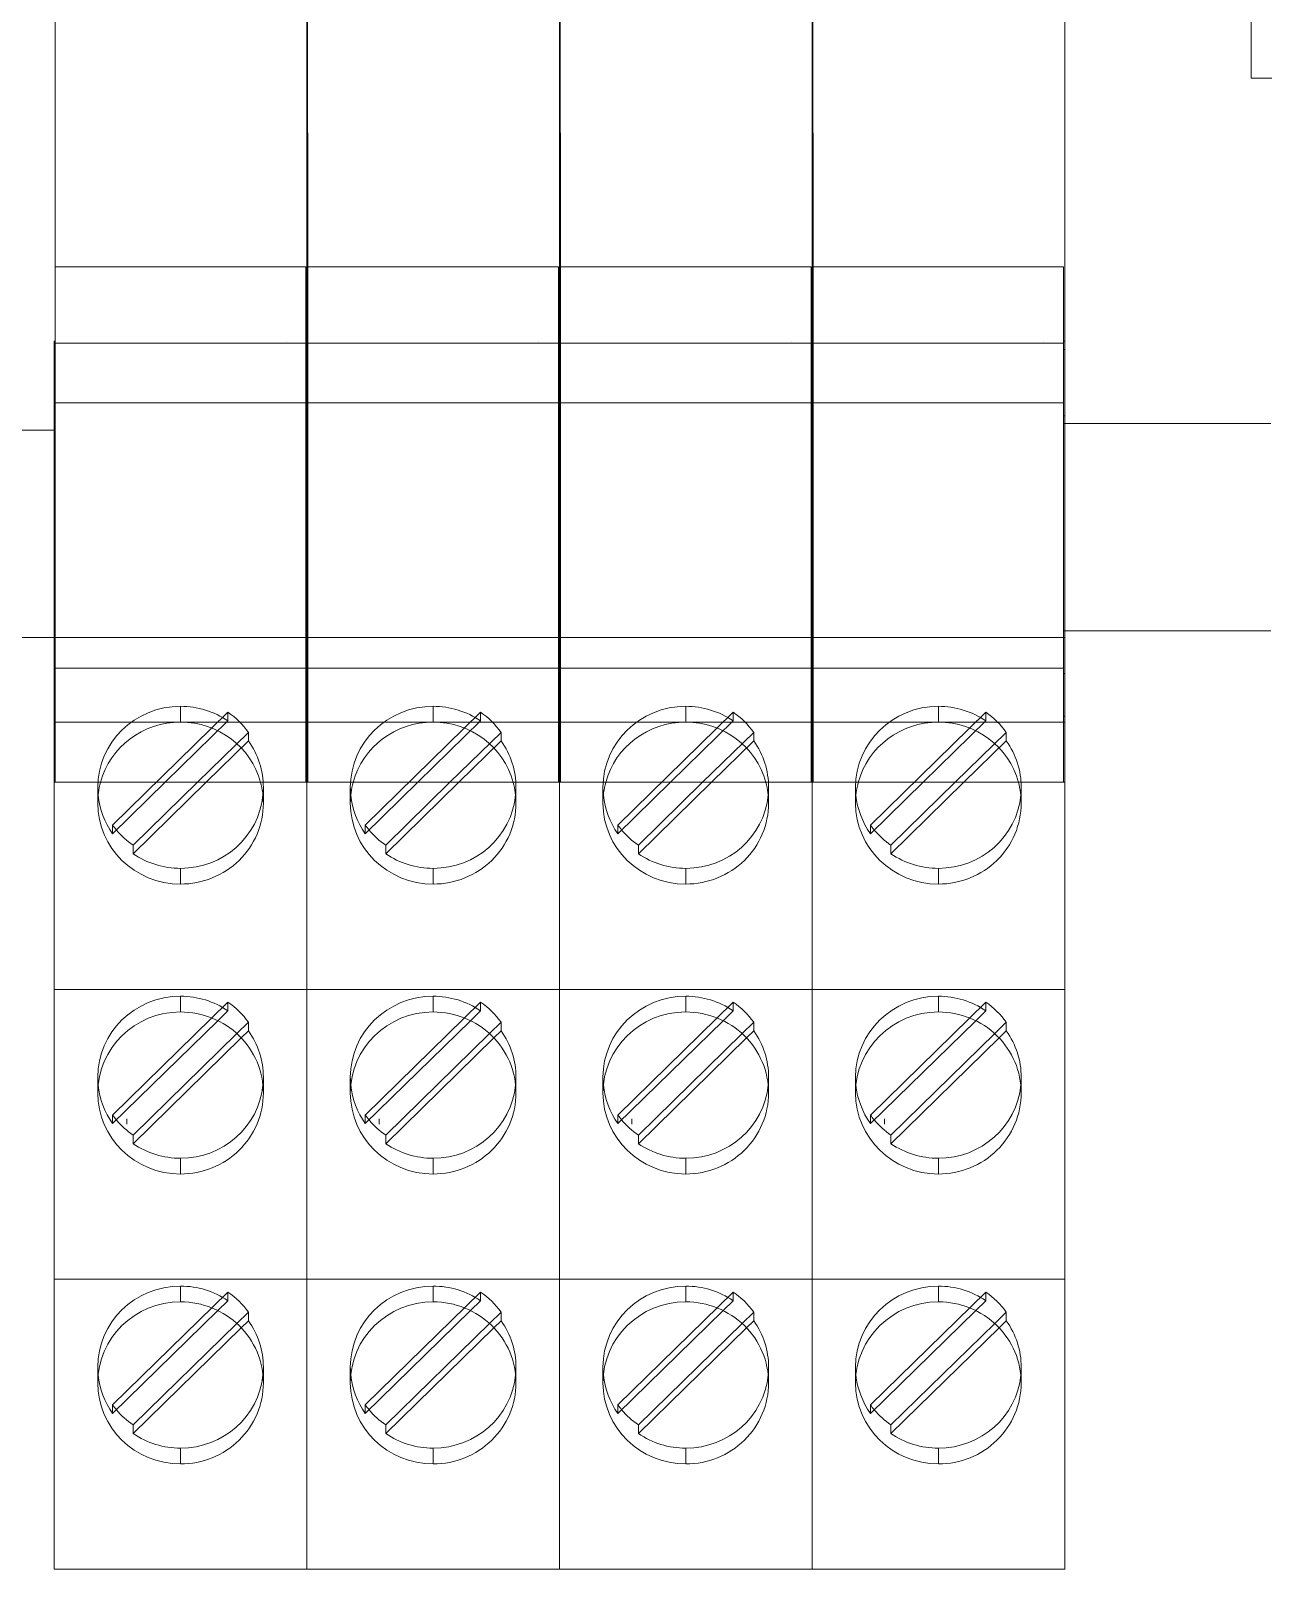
# Model space of a CAD drawing. Header units: millimetres. Extents: x 4137 to 6698, y 1400 to 3585.
# Drawn here: x 6007.68 to 6037.64, y 2028.77 to 2065.91 of the extents above; entities that cross this region are included whole.
import ezdxf

# ---------------------------------------------------------------- set-up
doc = ezdxf.new("R2010")
doc.units = ezdxf.units.MM
doc.layers.add('000-PI-Oprema', color=30, linetype='Continuous', lineweight=5)
doc.layers.add('000-PI-ORMAR', color=2, linetype='Continuous')
doc.layers.add('002-PI-Kabelska kanalica', color=150, linetype='Continuous')

msp = doc.modelspace()

# ---------------------------------------------------------------- linework, layer by layer
at = {"layer": '000-PI-Oprema', "color": 0, "linetype": 'ByBlock', "lineweight": 0}
for p, q in [((6037.148, 2064.768), (6037.148, 2072.768)), ((6037.648, 2064.768), (6037.148, 2064.768))]:
    msp.add_line(p, q, dxfattribs=at)
at = {"layer": '000-PI-ORMAR', "color": 0, "linetype": 'ByBlock', "lineweight": 0}
for p, q in [((6008.273, 2060.217), (6008.248, 2086.418)), ((6008.273, 2060.217), (6008.248, 2086.418)), ((6014.373, 2060.217), (6014.348, 2086.418)), ((6014.373, 2060.217), (6014.348, 2086.418)), ((6020.473, 2060.217), (6020.448, 2086.418)), ((6020.473, 2060.217), (6020.448, 2086.418)), ((6026.573, 2060.217), (6026.548, 2086.418)), ((6026.573, 2060.217), (6026.548, 2086.418)), ((6014.348, 2084.718), (6014.348, 2058.418)), ((6014.348, 2084.718), (6014.348, 2058.418)), ((6020.448, 2084.718), (6020.448, 2058.418)), ((6020.448, 2084.718), (6020.448, 2058.418)), ((6026.548, 2084.718), (6026.548, 2058.418)), ((6026.548, 2084.718), (6026.548, 2058.418)), ((6032.648, 2084.718), (6032.648, 2058.418)), ((6032.648, 2084.718), (6032.648, 2058.418)), ((6008.273, 2059.73), (6008.273, 2060.217)), ((6014.323, 2060.217), (6008.273, 2060.217)), ((6008.273, 2059.73), (6008.273, 2060.217)), ((6014.323, 2059.73), (6014.323, 2060.217)), ((6014.323, 2059.73), (6014.323, 2060.217)), ((6014.373, 2059.73), (6014.373, 2060.217)), ((6020.423, 2060.217), (6014.373, 2060.217)), ((6014.373, 2059.73), (6014.373, 2060.217)), ((6020.423, 2059.73), (6020.423, 2060.217)), ((6020.423, 2059.73), (6020.423, 2060.217)), ((6020.473, 2059.73), (6020.473, 2060.217)), ((6026.523, 2060.217), (6020.473, 2060.217)), ((6020.473, 2059.73), (6020.473, 2060.217)), ((6026.523, 2059.73), (6026.523, 2060.217)), ((6026.523, 2059.73), (6026.523, 2060.217)), ((6026.573, 2059.73), (6026.573, 2060.217)), ((6032.623, 2060.217), (6026.573, 2060.217)), ((6026.573, 2059.73), (6026.573, 2060.217)), ((6032.623, 2059.73), (6032.623, 2060.217)), ((6032.623, 2059.73), (6032.623, 2060.217)), ((6008.273, 2059.73), (6008.273, 2058.368)), ((6008.273, 2059.73), (6008.273, 2058.368)), ((6014.323, 2059.73), (6014.323, 2058.368)), ((6014.323, 2059.73), (6014.323, 2058.368)), ((6014.373, 2059.73), (6014.373, 2058.368)), ((6014.373, 2059.73), (6014.373, 2058.368)), ((6020.423, 2059.73), (6020.423, 2058.368)), ((6020.423, 2059.73), (6020.423, 2058.368)), ((6020.473, 2059.73), (6020.473, 2058.368)), ((6020.473, 2059.73), (6020.473, 2058.368)), ((6026.523, 2059.73), (6026.523, 2058.368)), ((6026.523, 2059.73), (6026.523, 2058.368)), ((6026.573, 2059.73), (6026.573, 2058.368)), ((6026.573, 2059.73), (6026.573, 2058.368)), ((6032.623, 2059.73), (6032.623, 2058.368)), ((6032.623, 2059.73), (6032.623, 2058.368)), ((6008.248, 2058.418), (6008.273, 2058.418)), ((6008.248, 2058.418), (6008.248, 2058.218)), ((6008.248, 2058.418), (6008.248, 2058.418)), ((6008.248, 2058.418), (6008.273, 2058.418)), ((6008.248, 2058.418), (6008.248, 2058.218)), ((6008.248, 2058.418), (6008.248, 2058.418)), ((6008.273, 2056.662), (6008.273, 2058.368)), ((6014.323, 2058.368), (6008.273, 2058.368)), ((6008.273, 2058.368), (6008.273, 2058.368)), ((6008.273, 2056.662), (6008.273, 2058.368)), ((6008.273, 2058.368), (6008.273, 2058.368)), ((6013.848, 2058.418), (6013.848, 2058.418)), ((6013.848, 2058.418), (6013.848, 2058.418)), ((6014.323, 2058.418), (6014.348, 2058.418)), ((6014.323, 2058.418), (6014.348, 2058.418)), ((6014.323, 2056.662), (6014.323, 2058.368)), ((6014.323, 2058.368), (6014.323, 2058.368)), ((6014.323, 2056.662), (6014.323, 2058.368)), ((6014.323, 2058.368), (6014.323, 2058.368)), ((6014.348, 2058.418), (6014.348, 2058.418)), ((6014.348, 2058.418), (6014.348, 2058.218)), ((6014.348, 2058.418), (6014.348, 2058.418)), ((6014.348, 2058.418), (6014.348, 2058.218)), ((6014.348, 2058.418), (6014.373, 2058.418)), ((6014.348, 2058.418), (6014.348, 2058.218)), ((6014.348, 2058.418), (6014.348, 2058.418)), ((6014.348, 2058.418), (6014.373, 2058.418)), ((6014.348, 2058.418), (6014.348, 2058.218)), ((6014.348, 2058.418), (6014.348, 2058.418)), ((6014.373, 2056.662), (6014.373, 2058.368)), ((6020.423, 2058.368), (6014.373, 2058.368)), ((6014.373, 2058.368), (6014.373, 2058.368)), ((6014.373, 2056.662), (6014.373, 2058.368)), ((6014.373, 2058.368), (6014.373, 2058.368)), ((6019.948, 2058.418), (6019.948, 2058.418)), ((6019.948, 2058.418), (6019.948, 2058.418)), ((6020.423, 2058.418), (6020.448, 2058.418)), ((6020.423, 2058.418), (6020.448, 2058.418)), ((6020.423, 2056.662), (6020.423, 2058.368)), ((6020.423, 2058.368), (6020.423, 2058.368)), ((6020.423, 2056.662), (6020.423, 2058.368)), ((6020.423, 2058.368), (6020.423, 2058.368)), ((6020.448, 2058.418), (6020.448, 2058.418)), ((6020.448, 2058.418), (6020.448, 2058.218)), ((6020.448, 2058.418), (6020.448, 2058.418)), ((6020.448, 2058.418), (6020.448, 2058.218)), ((6020.448, 2058.418), (6020.473, 2058.418)), ((6020.448, 2058.418), (6020.448, 2058.218)), ((6020.448, 2058.418), (6020.448, 2058.418)), ((6020.448, 2058.418), (6020.473, 2058.418)), ((6020.448, 2058.418), (6020.448, 2058.218)), ((6020.448, 2058.418), (6020.448, 2058.418)), ((6020.473, 2056.662), (6020.473, 2058.368)), ((6026.523, 2058.368), (6020.473, 2058.368)), ((6020.473, 2058.368), (6020.473, 2058.368)), ((6020.473, 2056.662), (6020.473, 2058.368)), ((6020.473, 2058.368), (6020.473, 2058.368)), ((6026.048, 2058.418), (6026.048, 2058.418)), ((6026.048, 2058.418), (6026.048, 2058.418)), ((6026.523, 2058.418), (6026.548, 2058.418)), ((6026.523, 2058.418), (6026.548, 2058.418)), ((6026.523, 2056.662), (6026.523, 2058.368)), ((6026.523, 2058.368), (6026.523, 2058.368)), ((6026.523, 2056.662), (6026.523, 2058.368)), ((6026.523, 2058.368), (6026.523, 2058.368)), ((6026.548, 2058.418), (6026.548, 2058.418)), ((6026.548, 2058.418), (6026.548, 2058.218)), ((6026.548, 2058.418), (6026.548, 2058.418)), ((6026.548, 2058.418), (6026.548, 2058.218)), ((6026.548, 2058.418), (6026.573, 2058.418)), ((6026.548, 2058.418), (6026.548, 2058.218)), ((6026.548, 2058.418), (6026.548, 2058.418)), ((6026.548, 2058.418), (6026.573, 2058.418)), ((6026.548, 2058.418), (6026.548, 2058.218)), ((6026.548, 2058.418), (6026.548, 2058.418)), ((6026.573, 2056.662), (6026.573, 2058.368)), ((6032.623, 2058.368), (6026.573, 2058.368)), ((6026.573, 2058.368), (6026.573, 2058.368)), ((6026.573, 2056.662), (6026.573, 2058.368)), ((6026.573, 2058.368), (6026.573, 2058.368)), ((6032.148, 2058.418), (6032.148, 2058.418)), ((6032.148, 2058.418), (6032.148, 2058.418)), ((6032.623, 2058.418), (6032.648, 2058.418)), ((6032.623, 2058.418), (6032.648, 2058.418)), ((6032.623, 2056.662), (6032.623, 2058.368)), ((6032.623, 2058.368), (6032.623, 2058.368)), ((6032.623, 2056.662), (6032.623, 2058.368)), ((6032.623, 2058.368), (6032.623, 2058.368)), ((6032.648, 2058.418), (6032.648, 2058.418)), ((6032.648, 2058.418), (6032.648, 2058.218)), ((6032.648, 2058.418), (6032.648, 2058.418)), ((6032.648, 2058.418), (6032.648, 2058.218)), ((6008.273, 2058.218), (6008.248, 2058.218)), ((6008.248, 2056.618), (6008.248, 2058.218)), ((6008.273, 2058.218), (6008.248, 2058.218)), ((6008.248, 2056.618), (6008.248, 2058.218)), ((6014.323, 2058.218), (6014.348, 2058.218)), ((6014.323, 2058.218), (6014.348, 2058.218)), ((6014.348, 2058.218), (6014.348, 2056.618)), ((6014.348, 2058.218), (6014.348, 2056.618)), ((6014.373, 2058.218), (6014.348, 2058.218)), ((6014.348, 2056.618), (6014.348, 2058.218)), ((6014.373, 2058.218), (6014.348, 2058.218)), ((6014.348, 2056.618), (6014.348, 2058.218)), ((6020.423, 2058.218), (6020.448, 2058.218)), ((6020.423, 2058.218), (6020.448, 2058.218)), ((6020.448, 2058.218), (6020.448, 2056.618)), ((6020.448, 2058.218), (6020.448, 2056.618)), ((6020.473, 2058.218), (6020.448, 2058.218)), ((6020.448, 2056.618), (6020.448, 2058.218)), ((6020.473, 2058.218), (6020.448, 2058.218)), ((6020.448, 2056.618), (6020.448, 2058.218)), ((6026.523, 2058.218), (6026.548, 2058.218)), ((6026.523, 2058.218), (6026.548, 2058.218)), ((6026.548, 2058.218), (6026.548, 2056.618)), ((6026.548, 2058.218), (6026.548, 2056.618)), ((6026.573, 2058.218), (6026.548, 2058.218)), ((6026.548, 2056.618), (6026.548, 2058.218)), ((6026.573, 2058.218), (6026.548, 2058.218)), ((6026.548, 2056.618), (6026.548, 2058.218)), ((6032.623, 2058.218), (6032.648, 2058.218)), ((6032.623, 2058.218), (6032.648, 2058.218)), ((6032.648, 2058.218), (6032.648, 2056.618)), ((6032.648, 2058.218), (6032.648, 2056.618)), ((6008.273, 2056.934), (6014.323, 2056.934)), ((6014.373, 2056.934), (6020.423, 2056.934)), ((6020.473, 2056.934), (6026.523, 2056.934)), ((6026.573, 2056.934), (6032.623, 2056.934)), ((6008.248, 2056.618), (6008.273, 2056.618)), ((6008.248, 2050.395), (6008.248, 2056.618)), ((6008.248, 2056.618), (6008.273, 2056.618)), ((6008.248, 2050.395), (6008.248, 2056.618)), ((6008.273, 2056.195), (6008.273, 2056.662)), ((6008.273, 2056.195), (6008.273, 2056.662)), ((6014.323, 2056.195), (6014.323, 2056.662)), ((6014.323, 2056.195), (6014.323, 2056.662)), ((6014.348, 2056.618), (6014.323, 2056.618)), ((6014.348, 2056.618), (6014.323, 2056.618)), ((6014.348, 2056.618), (6014.348, 2050.395)), ((6014.348, 2056.618), (6014.348, 2050.395)), ((6014.348, 2056.618), (6014.373, 2056.618)), ((6014.348, 2050.395), (6014.348, 2056.618)), ((6014.348, 2056.618), (6014.373, 2056.618)), ((6014.348, 2050.395), (6014.348, 2056.618)), ((6014.373, 2056.195), (6014.373, 2056.662)), ((6014.373, 2056.195), (6014.373, 2056.662)), ((6020.423, 2056.195), (6020.423, 2056.662)), ((6020.423, 2056.195), (6020.423, 2056.662)), ((6020.448, 2056.618), (6020.423, 2056.618)), ((6020.448, 2056.618), (6020.423, 2056.618)), ((6020.448, 2056.618), (6020.448, 2050.395)), ((6020.448, 2056.618), (6020.448, 2050.395)), ((6020.448, 2056.618), (6020.473, 2056.618)), ((6020.448, 2050.395), (6020.448, 2056.618)), ((6020.448, 2056.618), (6020.473, 2056.618)), ((6020.448, 2050.395), (6020.448, 2056.618)), ((6020.473, 2056.195), (6020.473, 2056.662)), ((6020.473, 2056.195), (6020.473, 2056.662)), ((6026.523, 2056.195), (6026.523, 2056.662)), ((6026.523, 2056.195), (6026.523, 2056.662)), ((6026.548, 2056.618), (6026.523, 2056.618)), ((6026.548, 2056.618), (6026.523, 2056.618)), ((6026.548, 2056.618), (6026.548, 2050.395)), ((6026.548, 2056.618), (6026.548, 2050.395)), ((6026.548, 2056.618), (6026.573, 2056.618)), ((6026.548, 2050.395), (6026.548, 2056.618)), ((6026.548, 2056.618), (6026.573, 2056.618)), ((6026.548, 2050.395), (6026.548, 2056.618)), ((6026.573, 2056.195), (6026.573, 2056.662)), ((6026.573, 2056.195), (6026.573, 2056.662)), ((6032.623, 2056.195), (6032.623, 2056.662)), ((6032.623, 2056.195), (6032.623, 2056.662)), ((6032.648, 2056.618), (6032.623, 2056.618)), ((6032.648, 2056.618), (6032.623, 2056.618)), ((6032.648, 2056.618), (6032.648, 2050.395)), ((6032.648, 2056.618), (6032.648, 2050.395)), ((6008.273, 2051.041), (6008.273, 2056.195)), ((6008.273, 2051.041), (6008.273, 2056.195)), ((6014.323, 2051.041), (6014.323, 2056.195)), ((6014.323, 2051.041), (6014.323, 2056.195)), ((6014.373, 2051.041), (6014.373, 2056.195)), ((6014.373, 2051.041), (6014.373, 2056.195)), ((6020.423, 2051.041), (6020.423, 2056.195)), ((6020.423, 2051.041), (6020.423, 2056.195)), ((6020.473, 2051.041), (6020.473, 2056.195)), ((6020.473, 2051.041), (6020.473, 2056.195)), ((6026.523, 2051.041), (6026.523, 2056.195)), ((6026.523, 2051.041), (6026.523, 2056.195)), ((6026.573, 2051.041), (6026.573, 2056.195)), ((6026.573, 2051.041), (6026.573, 2056.195)), ((6032.623, 2051.041), (6032.623, 2056.195)), ((6032.623, 2051.041), (6032.623, 2056.195)), ((6014.348, 2050.395), (6014.348, 2054.199)), ((6014.348, 2050.395), (6014.348, 2054.199)), ((6020.448, 2050.395), (6020.448, 2054.199)), ((6020.448, 2050.395), (6020.448, 2054.199)), ((6026.548, 2050.395), (6026.548, 2054.199)), ((6026.548, 2050.395), (6026.548, 2054.199)), ((6032.648, 2050.395), (6032.648, 2054.199)), ((6032.648, 2050.395), (6032.648, 2054.199)), ((6008.248, 2053.268), (6008.248, 2053.268)), ((6008.248, 2053.268), (6008.248, 2053.268)), ((6014.348, 2053.268), (6014.348, 2053.268)), ((6014.348, 2053.268), (6014.348, 2053.268)), ((6014.348, 2053.268), (6014.348, 2053.268)), ((6014.348, 2053.268), (6014.348, 2053.268)), ((6020.448, 2053.268), (6020.448, 2053.268)), ((6020.448, 2053.268), (6020.448, 2053.268)), ((6020.448, 2053.268), (6020.448, 2053.268)), ((6020.448, 2053.268), (6020.448, 2053.268)), ((6026.548, 2053.268), (6026.548, 2053.268)), ((6026.548, 2053.268), (6026.548, 2053.268)), ((6026.548, 2053.268), (6026.548, 2053.268)), ((6026.548, 2053.268), (6026.548, 2053.268)), ((6032.648, 2053.268), (6032.648, 2053.268)), ((6032.648, 2053.268), (6032.648, 2053.268)), ((6008.248, 2051.268), (6008.248, 2051.268)), ((6014.348, 2051.268), (6008.248, 2051.268)), ((6008.248, 2051.268), (6008.248, 2051.268)), ((6014.348, 2051.268), (6014.348, 2051.268)), ((6014.348, 2051.268), (6014.348, 2051.268)), ((6014.348, 2051.268), (6014.348, 2051.268)), ((6020.448, 2051.268), (6014.348, 2051.268)), ((6014.348, 2051.268), (6014.348, 2051.268)), ((6020.448, 2051.268), (6020.448, 2051.268)), ((6020.448, 2051.268), (6020.448, 2051.268)), ((6020.448, 2051.268), (6020.448, 2051.268)), ((6026.548, 2051.268), (6020.448, 2051.268)), ((6020.448, 2051.268), (6020.448, 2051.268)), ((6026.548, 2051.268), (6026.548, 2051.268)), ((6026.548, 2051.268), (6026.548, 2051.268)), ((6026.548, 2051.268), (6026.548, 2051.268)), ((6032.648, 2051.268), (6026.548, 2051.268)), ((6026.548, 2051.268), (6026.548, 2051.268)), ((6032.648, 2051.268), (6032.648, 2051.268)), ((6032.648, 2051.268), (6032.648, 2051.268)), ((6008.273, 2049.698), (6008.273, 2051.041)), ((6008.273, 2049.698), (6008.273, 2051.041)), ((6014.323, 2049.698), (6014.323, 2051.041)), ((6014.323, 2049.698), (6014.323, 2051.041)), ((6014.373, 2049.698), (6014.373, 2051.041)), ((6014.373, 2049.698), (6014.373, 2051.041)), ((6020.423, 2049.698), (6020.423, 2051.041)), ((6020.423, 2049.698), (6020.423, 2051.041)), ((6020.473, 2049.698), (6020.473, 2051.041)), ((6020.473, 2049.698), (6020.473, 2051.041)), ((6026.523, 2049.698), (6026.523, 2051.041)), ((6026.523, 2049.698), (6026.523, 2051.041)), ((6026.573, 2049.698), (6026.573, 2051.041)), ((6026.573, 2049.698), (6026.573, 2051.041)), ((6032.623, 2049.698), (6032.623, 2051.041)), ((6032.623, 2049.698), (6032.623, 2051.041)), ((6008.273, 2050.525), (6014.323, 2050.525)), ((6014.373, 2050.525), (6020.423, 2050.525)), ((6020.473, 2050.525), (6026.523, 2050.525)), ((6026.573, 2050.525), (6032.623, 2050.525)), ((6008.248, 2050.395), (6008.273, 2050.395)), ((6008.248, 2049.368), (6008.248, 2050.395)), ((6008.248, 2050.395), (6008.273, 2050.395)), ((6008.248, 2049.368), (6008.248, 2050.395)), ((6014.348, 2050.395), (6014.323, 2050.395)), ((6014.348, 2050.395), (6014.323, 2050.395)), ((6014.348, 2050.395), (6014.348, 2049.368)), ((6014.348, 2050.395), (6014.348, 2049.368)), ((6014.348, 2050.395), (6014.373, 2050.395)), ((6014.348, 2049.368), (6014.348, 2050.395)), ((6014.348, 2050.395), (6014.373, 2050.395)), ((6014.348, 2049.368), (6014.348, 2050.395)), ((6020.448, 2050.395), (6020.423, 2050.395)), ((6020.448, 2050.395), (6020.423, 2050.395)), ((6020.448, 2050.395), (6020.448, 2049.368)), ((6020.448, 2050.395), (6020.448, 2049.368)), ((6020.448, 2050.395), (6020.473, 2050.395)), ((6020.448, 2049.368), (6020.448, 2050.395)), ((6020.448, 2050.395), (6020.473, 2050.395)), ((6020.448, 2049.368), (6020.448, 2050.395)), ((6026.548, 2050.395), (6026.523, 2050.395)), ((6026.548, 2050.395), (6026.523, 2050.395)), ((6026.548, 2050.395), (6026.548, 2049.368)), ((6026.548, 2050.395), (6026.548, 2049.368)), ((6026.548, 2050.395), (6026.573, 2050.395)), ((6026.548, 2049.368), (6026.548, 2050.395)), ((6026.548, 2050.395), (6026.573, 2050.395)), ((6026.548, 2049.368), (6026.548, 2050.395)), ((6032.648, 2050.395), (6032.623, 2050.395)), ((6032.648, 2050.395), (6032.623, 2050.395)), ((6032.648, 2050.395), (6032.648, 2049.368)), ((6032.648, 2050.395), (6032.648, 2049.368)), ((6008.273, 2047.768), (6008.273, 2049.698)), ((6008.273, 2047.768), (6008.273, 2049.698)), ((6009.658, 2046.735), (6012.443, 2049.459)), ((6011.298, 2049.603), (6011.298, 2049.224)), ((6012.443, 2049.251), (6012.443, 2049.459)), ((6014.323, 2047.768), (6014.323, 2049.698)), ((6014.323, 2047.768), (6014.323, 2049.698)), ((6014.373, 2047.768), (6014.373, 2049.698)), ((6014.373, 2047.768), (6014.373, 2049.698)), ((6015.758, 2046.735), (6018.543, 2049.459)), ((6017.398, 2049.603), (6017.398, 2049.224)), ((6018.543, 2049.251), (6018.543, 2049.459)), ((6020.423, 2047.768), (6020.423, 2049.698)), ((6020.423, 2047.768), (6020.423, 2049.698)), ((6020.473, 2047.768), (6020.473, 2049.698)), ((6020.473, 2047.768), (6020.473, 2049.698)), ((6021.858, 2046.735), (6024.643, 2049.459)), ((6023.498, 2049.603), (6023.498, 2049.224)), ((6024.643, 2049.251), (6024.643, 2049.459)), ((6026.523, 2047.768), (6026.523, 2049.698)), ((6026.523, 2047.768), (6026.523, 2049.698)), ((6026.573, 2047.768), (6026.573, 2049.698)), ((6026.573, 2047.768), (6026.573, 2049.698)), ((6027.958, 2046.735), (6030.743, 2049.459)), ((6029.598, 2049.603), (6029.598, 2049.224)), ((6030.743, 2049.251), (6030.743, 2049.459)), ((6032.623, 2047.768), (6032.623, 2049.698)), ((6032.623, 2047.768), (6032.623, 2049.698)), ((6008.248, 2049.368), (6008.273, 2049.368)), ((6008.248, 2047.768), (6008.248, 2049.368)), ((6008.248, 2049.368), (6008.273, 2049.368)), ((6008.248, 2047.768), (6008.248, 2049.368)), ((6008.248, 2049.224), (6011.298, 2049.224)), ((6012.443, 2049.251), (6010.927, 2047.768)), ((6011.298, 2049.224), (6014.348, 2049.224)), ((6014.348, 2049.368), (6014.323, 2049.368)), ((6014.348, 2049.368), (6014.323, 2049.368)), ((6014.348, 2047.768), (6014.348, 2049.368)), ((6014.348, 2047.768), (6014.348, 2049.368)), ((6014.348, 2049.368), (6014.373, 2049.368)), ((6014.348, 2047.768), (6014.348, 2049.368)), ((6014.348, 2049.368), (6014.373, 2049.368)), ((6014.348, 2047.768), (6014.348, 2049.368)), ((6014.348, 2047.768), (6014.348, 2049.224)), ((6014.348, 2047.768), (6014.348, 2049.224)), ((6014.348, 2049.224), (6017.398, 2049.224)), ((6018.543, 2049.251), (6017.027, 2047.768)), ((6017.398, 2049.224), (6020.448, 2049.224)), ((6020.448, 2049.368), (6020.423, 2049.368)), ((6020.448, 2049.368), (6020.423, 2049.368)), ((6020.448, 2047.768), (6020.448, 2049.368)), ((6020.448, 2047.768), (6020.448, 2049.368)), ((6020.448, 2049.368), (6020.473, 2049.368)), ((6020.448, 2047.768), (6020.448, 2049.368)), ((6020.448, 2049.368), (6020.473, 2049.368)), ((6020.448, 2047.768), (6020.448, 2049.368)), ((6020.448, 2047.768), (6020.448, 2049.224)), ((6020.448, 2047.768), (6020.448, 2049.224)), ((6020.448, 2049.224), (6023.498, 2049.224)), ((6024.643, 2049.251), (6023.127, 2047.768)), ((6023.498, 2049.224), (6026.548, 2049.224)), ((6026.548, 2049.368), (6026.523, 2049.368)), ((6026.548, 2049.368), (6026.523, 2049.368)), ((6026.548, 2047.768), (6026.548, 2049.368)), ((6026.548, 2047.768), (6026.548, 2049.368)), ((6026.548, 2049.368), (6026.573, 2049.368)), ((6026.548, 2047.768), (6026.548, 2049.368)), ((6026.548, 2049.368), (6026.573, 2049.368)), ((6026.548, 2047.768), (6026.548, 2049.368)), ((6026.548, 2047.768), (6026.548, 2049.224)), ((6026.548, 2047.768), (6026.548, 2049.224)), ((6026.548, 2049.224), (6029.598, 2049.224)), ((6030.743, 2049.251), (6029.227, 2047.768)), ((6029.598, 2049.224), (6032.648, 2049.224)), ((6032.648, 2049.368), (6032.623, 2049.368)), ((6032.648, 2049.368), (6032.623, 2049.368)), ((6032.648, 2047.768), (6032.648, 2049.368)), ((6032.648, 2047.768), (6032.648, 2049.368)), ((6032.648, 2047.768), (6032.648, 2049.224)), ((6032.648, 2047.768), (6032.648, 2049.224)), ((6012.938, 2048.974), (6011.704, 2047.768)), ((6011.916, 2047.768), (6012.938, 2048.767)), ((6012.938, 2048.767), (6012.938, 2048.974)), ((6019.038, 2048.974), (6017.804, 2047.768)), ((6018.016, 2047.768), (6019.038, 2048.767)), ((6019.038, 2048.767), (6019.038, 2048.974)), ((6025.138, 2048.974), (6023.904, 2047.768)), ((6024.116, 2047.768), (6025.138, 2048.767)), ((6025.138, 2048.767), (6025.138, 2048.974)), ((6031.238, 2048.974), (6030.004, 2047.768)), ((6030.216, 2047.768), (6031.238, 2048.767)), ((6031.238, 2048.767), (6031.238, 2048.974)), ((6008.248, 2047.768), (6008.273, 2047.768)), ((6008.248, 2047.768), (6008.248, 2047.768)), ((6008.248, 2042.768), (6008.248, 2047.768)), ((6008.248, 2047.768), (6008.273, 2047.768)), ((6008.248, 2047.768), (6008.248, 2047.768)), ((6008.248, 2042.768), (6008.248, 2047.768)), ((6008.273, 2047.868), (6008.273, 2047.868)), ((6008.273, 2047.868), (6008.273, 2047.868)), ((6008.273, 2047.768), (6014.323, 2047.768)), ((6008.273, 2047.768), (6008.273, 2047.768)), ((6008.273, 2047.768), (6008.273, 2047.768)), ((6009.298, 2047.267), (6009.298, 2047.647)), ((6010.927, 2047.768), (6009.658, 2046.527)), ((6010.153, 2046.043), (6011.916, 2047.768)), ((6011.704, 2047.768), (6010.153, 2046.251)), ((6013.298, 2047.267), (6013.298, 2047.647)), ((6014.323, 2047.868), (6014.323, 2047.868)), ((6014.323, 2047.868), (6014.323, 2047.868)), ((6014.323, 2047.768), (6014.348, 2047.768)), ((6014.323, 2047.768), (6014.323, 2047.768)), ((6014.323, 2047.768), (6014.348, 2047.768)), ((6014.323, 2047.768), (6014.323, 2047.768)), ((6014.348, 2047.768), (6014.348, 2047.768)), ((6014.348, 2042.768), (6014.348, 2047.768)), ((6014.348, 2047.768), (6014.348, 2047.768)), ((6014.348, 2042.768), (6014.348, 2047.768)), ((6014.348, 2047.768), (6014.373, 2047.768)), ((6014.348, 2047.768), (6014.348, 2047.768)), ((6014.348, 2042.768), (6014.348, 2047.768)), ((6014.348, 2047.768), (6014.373, 2047.768)), ((6014.348, 2047.768), (6014.348, 2047.768)), ((6014.348, 2042.768), (6014.348, 2047.768)), ((6014.373, 2047.868), (6014.373, 2047.868)), ((6014.373, 2047.868), (6014.373, 2047.868)), ((6014.373, 2047.768), (6020.423, 2047.768)), ((6014.373, 2047.768), (6014.373, 2047.768)), ((6014.373, 2047.768), (6014.373, 2047.768)), ((6015.398, 2047.267), (6015.398, 2047.647)), ((6017.027, 2047.768), (6015.758, 2046.527)), ((6016.253, 2046.043), (6018.016, 2047.768)), ((6017.804, 2047.768), (6016.253, 2046.251)), ((6019.398, 2047.267), (6019.398, 2047.647)), ((6020.423, 2047.868), (6020.423, 2047.868)), ((6020.423, 2047.868), (6020.423, 2047.868)), ((6020.423, 2047.768), (6020.448, 2047.768)), ((6020.423, 2047.768), (6020.423, 2047.768)), ((6020.423, 2047.768), (6020.448, 2047.768)), ((6020.423, 2047.768), (6020.423, 2047.768)), ((6020.448, 2047.768), (6020.448, 2047.768)), ((6020.448, 2042.768), (6020.448, 2047.768)), ((6020.448, 2047.768), (6020.448, 2047.768)), ((6020.448, 2042.768), (6020.448, 2047.768)), ((6020.448, 2047.768), (6020.473, 2047.768)), ((6020.448, 2047.768), (6020.448, 2047.768)), ((6020.448, 2042.768), (6020.448, 2047.768)), ((6020.448, 2047.768), (6020.473, 2047.768)), ((6020.448, 2047.768), (6020.448, 2047.768)), ((6020.448, 2042.768), (6020.448, 2047.768)), ((6020.473, 2047.868), (6020.473, 2047.868)), ((6020.473, 2047.868), (6020.473, 2047.868)), ((6020.473, 2047.768), (6026.523, 2047.768)), ((6020.473, 2047.768), (6020.473, 2047.768)), ((6020.473, 2047.768), (6020.473, 2047.768)), ((6021.498, 2047.267), (6021.498, 2047.647)), ((6023.127, 2047.768), (6021.858, 2046.527)), ((6022.353, 2046.043), (6024.116, 2047.768)), ((6023.904, 2047.768), (6022.353, 2046.251)), ((6025.498, 2047.267), (6025.498, 2047.647)), ((6026.523, 2047.868), (6026.523, 2047.868)), ((6026.523, 2047.868), (6026.523, 2047.868)), ((6026.523, 2047.768), (6026.548, 2047.768)), ((6026.523, 2047.768), (6026.523, 2047.768)), ((6026.523, 2047.768), (6026.548, 2047.768)), ((6026.523, 2047.768), (6026.523, 2047.768)), ((6026.548, 2047.768), (6026.548, 2047.768)), ((6026.548, 2042.768), (6026.548, 2047.768)), ((6026.548, 2047.768), (6026.548, 2047.768)), ((6026.548, 2042.768), (6026.548, 2047.768)), ((6026.548, 2047.768), (6026.573, 2047.768)), ((6026.548, 2047.768), (6026.548, 2047.768)), ((6026.548, 2042.768), (6026.548, 2047.768)), ((6026.548, 2047.768), (6026.573, 2047.768)), ((6026.548, 2047.768), (6026.548, 2047.768)), ((6026.548, 2042.768), (6026.548, 2047.768)), ((6026.573, 2047.868), (6026.573, 2047.868)), ((6026.573, 2047.868), (6026.573, 2047.868)), ((6026.573, 2047.768), (6032.623, 2047.768)), ((6026.573, 2047.768), (6026.573, 2047.768)), ((6026.573, 2047.768), (6026.573, 2047.768)), ((6027.598, 2047.267), (6027.598, 2047.647)), ((6029.227, 2047.768), (6027.958, 2046.527)), ((6028.453, 2046.043), (6030.216, 2047.768)), ((6030.004, 2047.768), (6028.453, 2046.251)), ((6031.598, 2047.267), (6031.598, 2047.647)), ((6032.623, 2047.868), (6032.623, 2047.868)), ((6032.623, 2047.868), (6032.623, 2047.868)), ((6032.623, 2047.768), (6032.648, 2047.768)), ((6032.623, 2047.768), (6032.623, 2047.768)), ((6032.623, 2047.768), (6032.648, 2047.768)), ((6032.623, 2047.768), (6032.623, 2047.768)), ((6032.648, 2047.768), (6032.648, 2047.768)), ((6032.648, 2042.768), (6032.648, 2047.768)), ((6032.648, 2047.768), (6032.648, 2047.768)), ((6032.648, 2042.768), (6032.648, 2047.768)), ((6014.348, 2042.768), (6014.348, 2047.201)), ((6014.348, 2042.768), (6014.348, 2047.201)), ((6020.448, 2042.768), (6020.448, 2047.201)), ((6020.448, 2042.768), (6020.448, 2047.201)), ((6026.548, 2042.768), (6026.548, 2047.201)), ((6026.548, 2042.768), (6026.548, 2047.201)), ((6032.648, 2042.768), (6032.648, 2047.201)), ((6032.648, 2042.768), (6032.648, 2047.201)), ((6009.658, 2046.527), (6009.658, 2046.735)), ((6015.758, 2046.527), (6015.758, 2046.735)), ((6021.858, 2046.527), (6021.858, 2046.735)), ((6027.958, 2046.527), (6027.958, 2046.735)), ((6010.153, 2046.043), (6010.153, 2046.251)), ((6016.253, 2046.043), (6016.253, 2046.251)), ((6022.353, 2046.043), (6022.353, 2046.251)), ((6028.453, 2046.043), (6028.453, 2046.251)), ((6011.298, 2045.69), (6011.298, 2045.311)), ((6017.398, 2045.69), (6017.398, 2045.311)), ((6023.498, 2045.69), (6023.498, 2045.311)), ((6029.598, 2045.69), (6029.598, 2045.311)), ((6014.348, 2042.768), (6014.348, 2044.783)), ((6014.348, 2042.768), (6014.348, 2044.783)), ((6020.448, 2042.768), (6020.448, 2044.783)), ((6020.448, 2042.768), (6020.448, 2044.783)), ((6026.548, 2042.768), (6026.548, 2044.783)), ((6026.548, 2042.768), (6026.548, 2044.783)), ((6032.648, 2042.768), (6032.648, 2044.783)), ((6032.648, 2042.768), (6032.648, 2044.783)), ((6008.248, 2042.224), (6008.248, 2042.768)), ((6008.248, 2042.768), (6008.248, 2042.768)), ((6014.348, 2042.768), (6008.248, 2042.768)), ((6008.248, 2042.224), (6008.248, 2042.768)), ((6008.248, 2042.768), (6008.248, 2042.768)), ((6014.348, 2042.768), (6014.348, 2042.768)), ((6014.348, 2042.224), (6014.348, 2042.768)), ((6014.348, 2042.768), (6014.348, 2042.768)), ((6014.348, 2042.224), (6014.348, 2042.768)), ((6014.348, 2042.224), (6014.348, 2042.768)), ((6014.348, 2042.768), (6014.348, 2042.768)), ((6020.448, 2042.768), (6014.348, 2042.768)), ((6014.348, 2042.224), (6014.348, 2042.768)), ((6014.348, 2042.768), (6014.348, 2042.768)), ((6020.448, 2042.768), (6020.448, 2042.768)), ((6020.448, 2042.224), (6020.448, 2042.768)), ((6020.448, 2042.768), (6020.448, 2042.768)), ((6020.448, 2042.224), (6020.448, 2042.768)), ((6020.448, 2042.224), (6020.448, 2042.768)), ((6020.448, 2042.768), (6020.448, 2042.768)), ((6026.548, 2042.768), (6020.448, 2042.768)), ((6020.448, 2042.224), (6020.448, 2042.768)), ((6020.448, 2042.768), (6020.448, 2042.768)), ((6026.548, 2042.768), (6026.548, 2042.768)), ((6026.548, 2042.224), (6026.548, 2042.768)), ((6026.548, 2042.768), (6026.548, 2042.768)), ((6026.548, 2042.224), (6026.548, 2042.768)), ((6026.548, 2042.224), (6026.548, 2042.768)), ((6026.548, 2042.768), (6026.548, 2042.768)), ((6032.648, 2042.768), (6026.548, 2042.768)), ((6026.548, 2042.224), (6026.548, 2042.768)), ((6026.548, 2042.768), (6026.548, 2042.768)), ((6032.648, 2042.768), (6032.648, 2042.768)), ((6032.648, 2042.224), (6032.648, 2042.768)), ((6032.648, 2042.768), (6032.648, 2042.768)), ((6032.648, 2042.224), (6032.648, 2042.768)), ((6009.658, 2039.735), (6012.443, 2042.459)), ((6011.298, 2042.603), (6011.298, 2042.224)), ((6012.443, 2042.459), (6012.443, 2042.251)), ((6015.758, 2039.735), (6018.543, 2042.459)), ((6017.398, 2042.603), (6017.398, 2042.224)), ((6018.543, 2042.459), (6018.543, 2042.251)), ((6021.858, 2039.735), (6024.643, 2042.459)), ((6023.498, 2042.603), (6023.498, 2042.224)), ((6024.643, 2042.459), (6024.643, 2042.251)), ((6027.958, 2039.735), (6030.743, 2042.459)), ((6029.598, 2042.603), (6029.598, 2042.224)), ((6030.743, 2042.459), (6030.743, 2042.251)), ((6008.248, 2035.768), (6008.248, 2042.224)), ((6008.248, 2035.768), (6008.248, 2042.224)), ((6009.658, 2039.527), (6012.2, 2042.013)), ((6012.2, 2042.013), (6012.443, 2042.251)), ((6012.938, 2041.974), (6012.658, 2041.701)), ((6012.938, 2041.974), (6012.938, 2041.767)), ((6014.348, 2035.768), (6014.348, 2042.224)), ((6014.348, 2035.768), (6014.348, 2042.224)), ((6014.348, 2035.768), (6014.348, 2042.224)), ((6014.348, 2035.768), (6014.348, 2042.224)), ((6015.758, 2039.527), (6018.3, 2042.013)), ((6018.3, 2042.013), (6018.543, 2042.251)), ((6019.038, 2041.974), (6018.758, 2041.701)), ((6019.038, 2041.974), (6019.038, 2041.767)), ((6020.448, 2035.768), (6020.448, 2042.224)), ((6020.448, 2035.768), (6020.448, 2042.224)), ((6020.448, 2035.768), (6020.448, 2042.224)), ((6020.448, 2035.768), (6020.448, 2042.224)), ((6021.858, 2039.527), (6024.4, 2042.013)), ((6024.4, 2042.013), (6024.643, 2042.251)), ((6025.138, 2041.974), (6024.858, 2041.701)), ((6025.138, 2041.974), (6025.138, 2041.767)), ((6026.548, 2035.768), (6026.548, 2042.224)), ((6026.548, 2035.768), (6026.548, 2042.224)), ((6026.548, 2035.768), (6026.548, 2042.224)), ((6026.548, 2035.768), (6026.548, 2042.224)), ((6027.958, 2039.527), (6030.5, 2042.013)), ((6030.5, 2042.013), (6030.743, 2042.251)), ((6031.238, 2041.974), (6030.958, 2041.701)), ((6031.238, 2041.974), (6031.238, 2041.767)), ((6032.648, 2035.768), (6032.648, 2042.224)), ((6032.648, 2035.768), (6032.648, 2042.224)), ((6012.658, 2041.701), (6010.153, 2039.251)), ((6012.764, 2041.597), (6010.153, 2039.043)), ((6012.938, 2041.767), (6012.764, 2041.597)), ((6018.758, 2041.701), (6016.253, 2039.251)), ((6018.864, 2041.597), (6016.253, 2039.043)), ((6019.038, 2041.767), (6018.864, 2041.597)), ((6024.858, 2041.701), (6022.353, 2039.251)), ((6024.964, 2041.597), (6022.353, 2039.043)), ((6025.138, 2041.767), (6024.964, 2041.597)), ((6030.958, 2041.701), (6028.453, 2039.251)), ((6031.064, 2041.597), (6028.453, 2039.043)), ((6031.238, 2041.767), (6031.064, 2041.597)), ((6009.298, 2040.267), (6009.298, 2040.647)), ((6013.298, 2040.267), (6013.298, 2040.647)), ((6015.398, 2040.267), (6015.398, 2040.647)), ((6019.398, 2040.267), (6019.398, 2040.647)), ((6021.498, 2040.267), (6021.498, 2040.647)), ((6025.498, 2040.267), (6025.498, 2040.647)), ((6027.598, 2040.267), (6027.598, 2040.647)), ((6031.598, 2040.267), (6031.598, 2040.647)), ((6009.658, 2039.735), (6009.658, 2039.527)), ((6015.758, 2039.735), (6015.758, 2039.527)), ((6021.858, 2039.735), (6021.858, 2039.527)), ((6027.958, 2039.735), (6027.958, 2039.527)), ((6009.998, 2039.514), (6009.998, 2039.642)), ((6016.098, 2039.514), (6016.098, 2039.642)), ((6022.198, 2039.514), (6022.198, 2039.642)), ((6028.298, 2039.514), (6028.298, 2039.642)), ((6010.153, 2039.251), (6010.153, 2039.043)), ((6016.253, 2039.251), (6016.253, 2039.043)), ((6022.353, 2039.251), (6022.353, 2039.043)), ((6028.453, 2039.251), (6028.453, 2039.043)), ((6011.298, 2038.69), (6011.298, 2038.311)), ((6017.398, 2038.69), (6017.398, 2038.311)), ((6023.498, 2038.69), (6023.498, 2038.311)), ((6029.598, 2038.69), (6029.598, 2038.311)), ((6014.348, 2035.768), (6014.348, 2037.783)), ((6014.348, 2035.768), (6014.348, 2037.783)), ((6020.448, 2035.768), (6020.448, 2037.783)), ((6020.448, 2035.768), (6020.448, 2037.783)), ((6026.548, 2035.768), (6026.548, 2037.783)), ((6026.548, 2035.768), (6026.548, 2037.783)), ((6032.648, 2035.768), (6032.648, 2037.783)), ((6032.648, 2035.768), (6032.648, 2037.783)), ((6008.248, 2035.224), (6008.248, 2035.768)), ((6008.248, 2035.768), (6008.248, 2035.768)), ((6014.348, 2035.768), (6008.248, 2035.768)), ((6008.248, 2035.224), (6008.248, 2035.768)), ((6008.248, 2035.768), (6008.248, 2035.768)), ((6014.348, 2035.768), (6014.348, 2035.768)), ((6014.348, 2035.224), (6014.348, 2035.768)), ((6014.348, 2035.768), (6014.348, 2035.768)), ((6014.348, 2035.224), (6014.348, 2035.768)), ((6014.348, 2035.224), (6014.348, 2035.768)), ((6014.348, 2035.768), (6014.348, 2035.768)), ((6020.448, 2035.768), (6014.348, 2035.768)), ((6014.348, 2035.224), (6014.348, 2035.768)), ((6014.348, 2035.768), (6014.348, 2035.768)), ((6020.448, 2035.768), (6020.448, 2035.768)), ((6020.448, 2035.224), (6020.448, 2035.768)), ((6020.448, 2035.768), (6020.448, 2035.768)), ((6020.448, 2035.224), (6020.448, 2035.768)), ((6020.448, 2035.224), (6020.448, 2035.768)), ((6020.448, 2035.768), (6020.448, 2035.768)), ((6026.548, 2035.768), (6020.448, 2035.768)), ((6020.448, 2035.224), (6020.448, 2035.768)), ((6020.448, 2035.768), (6020.448, 2035.768)), ((6026.548, 2035.768), (6026.548, 2035.768)), ((6026.548, 2035.224), (6026.548, 2035.768)), ((6026.548, 2035.768), (6026.548, 2035.768)), ((6026.548, 2035.224), (6026.548, 2035.768)), ((6026.548, 2035.224), (6026.548, 2035.768)), ((6026.548, 2035.768), (6026.548, 2035.768)), ((6032.648, 2035.768), (6026.548, 2035.768)), ((6026.548, 2035.224), (6026.548, 2035.768)), ((6026.548, 2035.768), (6026.548, 2035.768)), ((6032.648, 2035.768), (6032.648, 2035.768)), ((6032.648, 2035.224), (6032.648, 2035.768)), ((6032.648, 2035.768), (6032.648, 2035.768)), ((6032.648, 2035.224), (6032.648, 2035.768)), ((6009.658, 2032.735), (6012.443, 2035.459)), ((6011.298, 2035.224), (6011.298, 2035.603)), ((6012.443, 2035.251), (6012.443, 2035.459)), ((6015.758, 2032.735), (6018.543, 2035.459)), ((6017.398, 2035.224), (6017.398, 2035.603)), ((6018.543, 2035.251), (6018.543, 2035.459)), ((6021.858, 2032.735), (6024.643, 2035.459)), ((6023.498, 2035.224), (6023.498, 2035.603)), ((6024.643, 2035.251), (6024.643, 2035.459)), ((6027.958, 2032.735), (6030.743, 2035.459)), ((6029.598, 2035.224), (6029.598, 2035.603)), ((6030.743, 2035.251), (6030.743, 2035.459)), ((6008.248, 2028.768), (6008.248, 2035.224)), ((6008.248, 2028.768), (6008.248, 2035.224)), ((6012.2, 2035.013), (6009.658, 2032.527)), ((6012.443, 2035.251), (6012.2, 2035.013)), ((6012.938, 2034.974), (6012.658, 2034.701)), ((6012.938, 2034.767), (6012.938, 2034.974)), ((6014.348, 2028.768), (6014.348, 2035.224)), ((6014.348, 2028.768), (6014.348, 2035.224)), ((6014.348, 2028.768), (6014.348, 2035.224)), ((6014.348, 2028.768), (6014.348, 2035.224)), ((6018.3, 2035.013), (6015.758, 2032.527)), ((6018.543, 2035.251), (6018.3, 2035.013)), ((6019.038, 2034.974), (6018.758, 2034.701)), ((6019.038, 2034.767), (6019.038, 2034.974)), ((6020.448, 2028.768), (6020.448, 2035.224)), ((6020.448, 2028.768), (6020.448, 2035.224)), ((6020.448, 2028.768), (6020.448, 2035.224)), ((6020.448, 2028.768), (6020.448, 2035.224)), ((6024.4, 2035.013), (6021.858, 2032.527)), ((6024.643, 2035.251), (6024.4, 2035.013)), ((6025.138, 2034.974), (6024.858, 2034.701)), ((6025.138, 2034.767), (6025.138, 2034.974)), ((6026.548, 2028.768), (6026.548, 2035.224)), ((6026.548, 2028.768), (6026.548, 2035.224)), ((6026.548, 2028.768), (6026.548, 2035.224)), ((6026.548, 2028.768), (6026.548, 2035.224)), ((6030.5, 2035.013), (6027.958, 2032.527)), ((6030.743, 2035.251), (6030.5, 2035.013)), ((6031.238, 2034.974), (6030.958, 2034.701)), ((6031.238, 2034.767), (6031.238, 2034.974)), ((6032.648, 2028.768), (6032.648, 2035.224)), ((6032.648, 2028.768), (6032.648, 2035.224)), ((6012.658, 2034.701), (6010.153, 2032.251)), ((6010.153, 2032.043), (6012.764, 2034.597)), ((6012.764, 2034.597), (6012.938, 2034.767)), ((6018.758, 2034.701), (6016.253, 2032.251)), ((6016.253, 2032.043), (6018.864, 2034.597)), ((6018.864, 2034.597), (6019.038, 2034.767)), ((6024.858, 2034.701), (6022.353, 2032.251)), ((6022.353, 2032.043), (6024.964, 2034.597)), ((6024.964, 2034.597), (6025.138, 2034.767)), ((6030.958, 2034.701), (6028.453, 2032.251)), ((6028.453, 2032.043), (6031.064, 2034.597)), ((6031.064, 2034.597), (6031.238, 2034.767)), ((6009.298, 2033.647), (6009.298, 2033.267)), ((6013.298, 2033.647), (6013.298, 2033.267)), ((6015.398, 2033.647), (6015.398, 2033.267)), ((6019.398, 2033.647), (6019.398, 2033.267)), ((6021.498, 2033.647), (6021.498, 2033.267)), ((6025.498, 2033.647), (6025.498, 2033.267)), ((6027.598, 2033.647), (6027.598, 2033.267)), ((6031.598, 2033.647), (6031.598, 2033.267)), ((6009.658, 2032.527), (6009.658, 2032.735)), ((6015.758, 2032.527), (6015.758, 2032.735)), ((6021.858, 2032.527), (6021.858, 2032.735)), ((6027.958, 2032.527), (6027.958, 2032.735)), ((6010.153, 2032.043), (6010.153, 2032.251)), ((6016.253, 2032.043), (6016.253, 2032.251)), ((6022.353, 2032.043), (6022.353, 2032.251)), ((6028.453, 2032.043), (6028.453, 2032.251)), ((6011.298, 2031.311), (6011.298, 2031.69)), ((6017.398, 2031.311), (6017.398, 2031.69)), ((6023.498, 2031.311), (6023.498, 2031.69)), ((6029.598, 2031.311), (6029.598, 2031.69)), ((6008.248, 2028.768), (6008.248, 2028.768)), ((6008.248, 2028.768), (6008.248, 2028.768)), ((6014.348, 2028.768), (6008.248, 2028.768)), ((6008.248, 2028.768), (6008.248, 2028.768)), ((6008.248, 2028.768), (6008.248, 2028.768)), ((6014.348, 2028.768), (6008.248, 2028.768)), ((6014.348, 2028.768), (6014.348, 2028.768)), ((6014.348, 2028.768), (6014.348, 2028.768)), ((6014.348, 2028.768), (6014.348, 2028.768)), ((6014.348, 2028.768), (6014.348, 2028.768)), ((6014.348, 2028.768), (6014.348, 2028.768)), ((6014.348, 2028.768), (6014.348, 2028.768)), ((6020.448, 2028.768), (6014.348, 2028.768)), ((6014.348, 2028.768), (6014.348, 2028.768)), ((6014.348, 2028.768), (6014.348, 2028.768)), ((6020.448, 2028.768), (6014.348, 2028.768)), ((6020.448, 2028.768), (6020.448, 2028.768)), ((6020.448, 2028.768), (6020.448, 2028.768)), ((6020.448, 2028.768), (6020.448, 2028.768)), ((6020.448, 2028.768), (6020.448, 2028.768)), ((6020.448, 2028.768), (6020.448, 2028.768)), ((6020.448, 2028.768), (6020.448, 2028.768)), ((6026.548, 2028.768), (6020.448, 2028.768)), ((6020.448, 2028.768), (6020.448, 2028.768)), ((6020.448, 2028.768), (6020.448, 2028.768)), ((6026.548, 2028.768), (6020.448, 2028.768)), ((6026.548, 2028.768), (6026.548, 2028.768)), ((6026.548, 2028.768), (6026.548, 2028.768)), ((6026.548, 2028.768), (6026.548, 2028.768)), ((6026.548, 2028.768), (6026.548, 2028.768)), ((6026.548, 2028.768), (6026.548, 2028.768)), ((6026.548, 2028.768), (6026.548, 2028.768)), ((6032.648, 2028.768), (6026.548, 2028.768)), ((6026.548, 2028.768), (6026.548, 2028.768)), ((6026.548, 2028.768), (6026.548, 2028.768)), ((6032.648, 2028.768), (6026.548, 2028.768)), ((6032.648, 2028.768), (6032.648, 2028.768)), ((6032.648, 2028.768), (6032.648, 2028.768)), ((6032.648, 2028.768), (6032.648, 2028.768)), ((6032.648, 2028.768), (6032.648, 2028.768))]:
    msp.add_line(p, q, dxfattribs=at)
for centre, start_param, end_param in [((6011.298, 2047.647), -1.570796, 0), ((6011.298, 2047.647), -2.180289, -1.570796), ((6011.298, 2047.855), -2.5321, -2.180289), ((6017.398, 2047.647), -1.570796, 0), ((6017.398, 2047.647), -2.180289, -1.570796), ((6017.398, 2047.855), -2.5321, -2.180289), ((6023.498, 2047.647), -1.570796, 0), ((6023.498, 2047.647), -2.180289, -1.570796), ((6023.498, 2047.855), -2.5321, -2.180289), ((6029.598, 2047.647), -1.570796, 0), ((6029.598, 2047.647), -2.180289, -1.570796), ((6029.598, 2047.855), -2.5321, -2.180289), ((6011.298, 2047.267), -1.570796, -0.258728), ((6011.298, 2047.267), -2.882864, -1.570796), ((6017.398, 2047.267), -1.570796, -0.258728), ((6017.398, 2047.267), -2.882864, -1.570796), ((6023.498, 2047.267), -1.570796, -0.258728), ((6023.498, 2047.267), -2.882864, -1.570796), ((6029.598, 2047.267), -1.570796, -0.258728), ((6029.598, 2047.267), -2.882864, -1.570796), ((6011.298, 2047.647), -3.141593, -2.5321), ((6017.398, 2047.647), -3.141593, -2.5321), ((6023.498, 2047.647), -3.141593, -2.5321), ((6029.598, 2047.647), -3.141593, -2.5321), ((6011.298, 2047.267), -0.258728, 0), ((6011.298, 2047.647), 0, 0.097132), ((6011.298, 2047.267), -3.141593, -2.882864), ((6011.298, 2047.647), 3.044461, 3.141593), ((6017.398, 2047.267), -0.258728, 0), ((6017.398, 2047.647), 0, 0.097132), ((6017.398, 2047.267), -3.141593, -2.882864), ((6017.398, 2047.647), 3.044461, 3.141593), ((6023.498, 2047.267), -0.258728, 0), ((6023.498, 2047.647), 0, 0.097132), ((6023.498, 2047.267), -3.141593, -2.882864), ((6023.498, 2047.647), 3.044461, 3.141593), ((6029.598, 2047.267), -0.258728, 0), ((6029.598, 2047.647), 0, 0.097132), ((6029.598, 2047.267), -3.141593, -2.882864), ((6029.598, 2047.647), 3.044461, 3.141593), ((6011.298, 2047.267), 0, 1.570796), ((6011.298, 2047.647), 0.097132, 0.609492), ((6011.298, 2047.647), 1.570796, 3.044461), ((6011.298, 2047.267), 1.570796, 3.141593), ((6017.398, 2047.267), 0, 1.570796), ((6017.398, 2047.647), 0.097132, 0.609492), ((6017.398, 2047.647), 1.570796, 3.044461), ((6017.398, 2047.267), 1.570796, 3.141593), ((6023.498, 2047.267), 0, 1.570796), ((6023.498, 2047.647), 0.097132, 0.609492), ((6023.498, 2047.647), 1.570796, 3.044461), ((6023.498, 2047.267), 1.570796, 3.141593), ((6029.598, 2047.267), 0, 1.570796), ((6029.598, 2047.647), 0.097132, 0.609492), ((6029.598, 2047.647), 1.570796, 3.044461), ((6029.598, 2047.267), 1.570796, 3.141593), ((6011.298, 2047.855), 0.609492, 0.685382), ((6011.298, 2047.855), 0.685382, 0.961304), ((6017.398, 2047.855), 0.609492, 0.685382), ((6017.398, 2047.855), 0.685382, 0.961304), ((6023.498, 2047.855), 0.609492, 0.685382), ((6023.498, 2047.855), 0.685382, 0.961304), ((6029.598, 2047.855), 0.609492, 0.685382), ((6029.598, 2047.855), 0.685382, 0.961304), ((6011.298, 2047.647), 0.961304, 1.570796), ((6017.398, 2047.647), 0.961304, 1.570796), ((6023.498, 2047.647), 0.961304, 1.570796), ((6029.598, 2047.647), 0.961304, 1.570796), ((6011.298, 2040.647), -1.570796, 0), ((6011.298, 2040.647), -2.180289, -1.570796), ((6011.298, 2040.855), -2.5321, -2.180289), ((6017.398, 2040.647), -1.570796, 0), ((6017.398, 2040.647), -2.180289, -1.570796), ((6017.398, 2040.855), -2.5321, -2.180289), ((6023.498, 2040.647), -1.570796, 0), ((6023.498, 2040.647), -2.180289, -1.570796), ((6023.498, 2040.855), -2.5321, -2.180289), ((6029.598, 2040.647), -1.570796, 0), ((6029.598, 2040.647), -2.180289, -1.570796), ((6029.598, 2040.855), -2.5321, -2.180289), ((6011.298, 2040.267), -1.570796, 0), ((6011.298, 2040.267), -3.141593, -1.570796), ((6017.398, 2040.267), -1.570796, 0), ((6017.398, 2040.267), -3.141593, -1.570796), ((6023.498, 2040.267), -1.570796, 0), ((6023.498, 2040.267), -3.141593, -1.570796), ((6029.598, 2040.267), -1.570796, 0), ((6029.598, 2040.267), -3.141593, -1.570796), ((6011.298, 2040.647), 3.141593, 3.751085), ((6017.398, 2040.647), 3.141593, 3.751085), ((6023.498, 2040.647), 3.141593, 3.751085), ((6029.598, 2040.647), 3.141593, 3.751085), ((6011.298, 2040.647), 0, 0.097132), ((6011.298, 2040.647), 3.044461, 3.141593), ((6017.398, 2040.647), 0, 0.097132), ((6017.398, 2040.647), 3.044461, 3.141593), ((6023.498, 2040.647), 0, 0.097132), ((6023.498, 2040.647), 3.044461, 3.141593), ((6029.598, 2040.647), 0, 0.097132), ((6029.598, 2040.647), 3.044461, 3.141593), ((6011.298, 2040.267), 0, 1.570796), ((6011.298, 2040.647), 0.097132, 0.609492), ((6011.298, 2040.647), 1.570796, 3.044461), ((6011.298, 2040.267), 1.570796, 3.141593), ((6017.398, 2040.267), 0, 1.570796), ((6017.398, 2040.647), 0.097132, 0.609492), ((6017.398, 2040.647), 1.570796, 3.044461), ((6017.398, 2040.267), 1.570796, 3.141593), ((6023.498, 2040.267), 0, 1.570796), ((6023.498, 2040.647), 0.097132, 0.609492), ((6023.498, 2040.647), 1.570796, 3.044461), ((6023.498, 2040.267), 1.570796, 3.141593), ((6029.598, 2040.267), 0, 1.570796), ((6029.598, 2040.647), 0.097132, 0.609492), ((6029.598, 2040.647), 1.570796, 3.044461), ((6029.598, 2040.267), 1.570796, 3.141593), ((6011.298, 2040.855), 0.609492, 0.685382), ((6017.398, 2040.855), 0.609492, 0.685382), ((6023.498, 2040.855), 0.609492, 0.685382), ((6029.598, 2040.855), 0.609492, 0.685382), ((6011.298, 2040.855), 0.685382, 0.961304), ((6017.398, 2040.855), 0.685382, 0.961304), ((6023.498, 2040.855), 0.685382, 0.961304), ((6029.598, 2040.855), 0.685382, 0.961304), ((6011.298, 2040.647), 0.961304, 1.570796), ((6017.398, 2040.647), 0.961304, 1.570796), ((6023.498, 2040.647), 0.961304, 1.570796), ((6029.598, 2040.647), 0.961304, 1.570796), ((6011.298, 2033.647), -1.570796, 0), ((6011.298, 2033.647), -2.180289, -1.570796), ((6011.298, 2033.855), -2.5321, -2.180289), ((6017.398, 2033.647), -1.570796, 0), ((6017.398, 2033.647), -2.180289, -1.570796), ((6017.398, 2033.855), -2.5321, -2.180289), ((6023.498, 2033.647), -1.570796, 0), ((6023.498, 2033.647), -2.180289, -1.570796), ((6023.498, 2033.855), -2.5321, -2.180289), ((6029.598, 2033.647), -1.570796, 0), ((6029.598, 2033.647), -2.180289, -1.570796), ((6029.598, 2033.855), -2.5321, -2.180289), ((6011.298, 2033.267), -1.570796, 0), ((6011.298, 2033.267), -3.141593, -1.570796), ((6017.398, 2033.267), -1.570796, 0), ((6017.398, 2033.267), -3.141593, -1.570796), ((6023.498, 2033.267), -1.570796, 0), ((6023.498, 2033.267), -3.141593, -1.570796), ((6029.598, 2033.267), -1.570796, 0), ((6029.598, 2033.267), -3.141593, -1.570796), ((6011.298, 2033.647), -3.141593, -2.5321), ((6017.398, 2033.647), -3.141593, -2.5321), ((6023.498, 2033.647), -3.141593, -2.5321), ((6029.598, 2033.647), -3.141593, -2.5321), ((6011.298, 2033.647), 0, 0.097132), ((6011.298, 2033.647), 0.097132, 0.609492), ((6011.298, 2033.647), 1.570796, 3.044461), ((6011.298, 2033.647), 3.044461, 3.141593), ((6017.398, 2033.647), 0, 0.097132), ((6017.398, 2033.647), 0.097132, 0.609492), ((6017.398, 2033.647), 1.570796, 3.044461), ((6017.398, 2033.647), 3.044461, 3.141593), ((6023.498, 2033.647), 0, 0.097132), ((6023.498, 2033.647), 0.097132, 0.609492), ((6023.498, 2033.647), 1.570796, 3.044461), ((6023.498, 2033.647), 3.044461, 3.141593), ((6029.598, 2033.647), 0, 0.097132), ((6029.598, 2033.647), 0.097132, 0.609492), ((6029.598, 2033.647), 1.570796, 3.044461), ((6029.598, 2033.647), 3.044461, 3.141593), ((6011.298, 2033.267), 0, 1.570796), ((6011.298, 2033.267), 1.570796, 3.141593), ((6017.398, 2033.267), 0, 1.570796), ((6017.398, 2033.267), 1.570796, 3.141593), ((6023.498, 2033.267), 0, 1.570796), ((6023.498, 2033.267), 1.570796, 3.141593), ((6029.598, 2033.267), 0, 1.570796), ((6029.598, 2033.267), 1.570796, 3.141593), ((6011.298, 2033.855), 0.609492, 0.685382), ((6017.398, 2033.855), 0.609492, 0.685382), ((6023.498, 2033.855), 0.609492, 0.685382), ((6029.598, 2033.855), 0.609492, 0.685382), ((6011.298, 2033.855), 0.685382, 0.961304), ((6017.398, 2033.855), 0.685382, 0.961304), ((6023.498, 2033.855), 0.685382, 0.961304), ((6029.598, 2033.855), 0.685382, 0.961304), ((6011.298, 2033.647), 0.961304, 1.570796), ((6017.398, 2033.647), 0.961304, 1.570796), ((6023.498, 2033.647), 0.961304, 1.570796), ((6029.598, 2033.647), 0.961304, 1.570796)]:
    msp.add_ellipse(centre, major_axis=(-2, 0), ratio=0.978148, start_param=start_param, end_param=end_param, dxfattribs=at)
at = {"layer": '002-PI-Kabelska kanalica', "color": 0, "linetype": 'ByBlock', "lineweight": 0, "ltscale": 0.25}
for p, q in [((6003.248, 2056.268), (6008.248, 2056.268)), ((6032.623, 2056.429), (6037.623, 2056.429)), ((6008.248, 2051.268), (6003.248, 2051.268)), ((6037.623, 2051.429), (6032.623, 2051.429))]:
    msp.add_line(p, q, dxfattribs=at)

doc.saveas('drawing.dxf')
